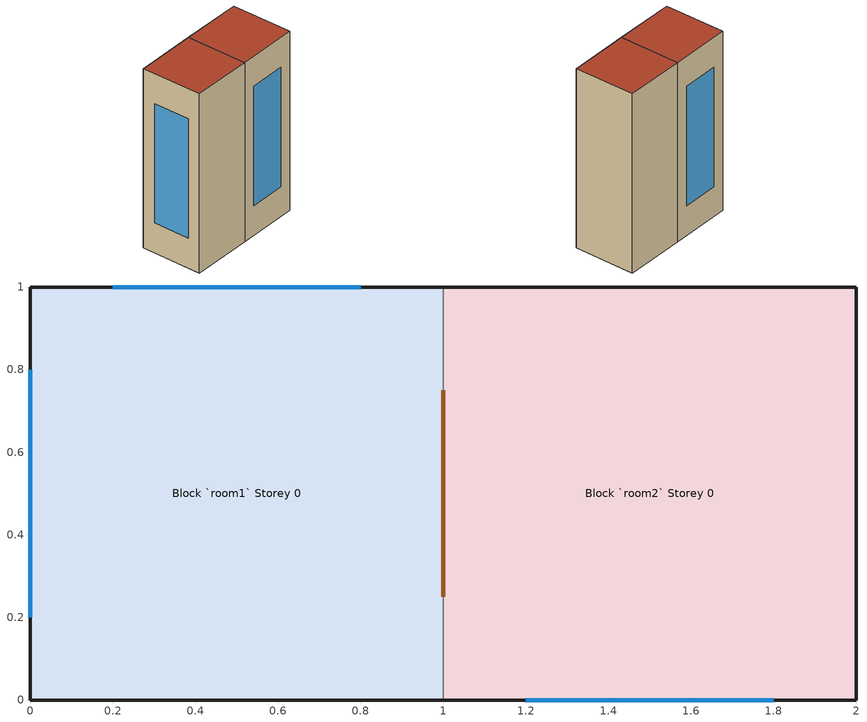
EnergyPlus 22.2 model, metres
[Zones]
Block `room1` Storey 0
 floor ground: 1,1 1,0 0,0 0,1 z0
 wall outside: 1,1 0,1 0,0 1,0 z0:3
 wall to Block `room2` Storey 0: 1,0 1,1 z0:3
 window: 0,0.8 0,0.2 / 0.8,1 0.2,1 z0.5:2.5
 door inside: 1,0.25 1,0.75 z0.5:2.5
 roof outside: 1,0 1,1 0,1 0,0 z3
Block `room2` Storey 0
 floor ground: 2,1 2,0 1,0 1,1 z0
 wall outside: 1,0 2,0 2,1 1,1 z0:3
 window: 1.2,0 1.8,0 z0.5:2.5
 roof outside: 2,0 2,1 1,1 1,0 z3
[Building]
None: North Axis=0; Terrain=Suburbs; Loads Convergence Tolerance Value=0.04; Temperature Convergence Tolerance Value=0.4; Solar Distribution=FullInteriorAndExterior; Maximum Number of Warmup Days=25; Minimum Number of Warmup Days=6
[SITE:LOCATION]
"PALO-ALTO-AP": Latitude=37.461; Longitude=-122.115; Time Zone=-8; Elevation=1
[ZONE] Type=1; Multiplier=1; Ceiling Height=autocalculate; Volume=autocalculate; Floor Area=autocalculate; Part of Total Floor Area=Yes
Block `room1` Storey 0; Block `room2` Storey 0
